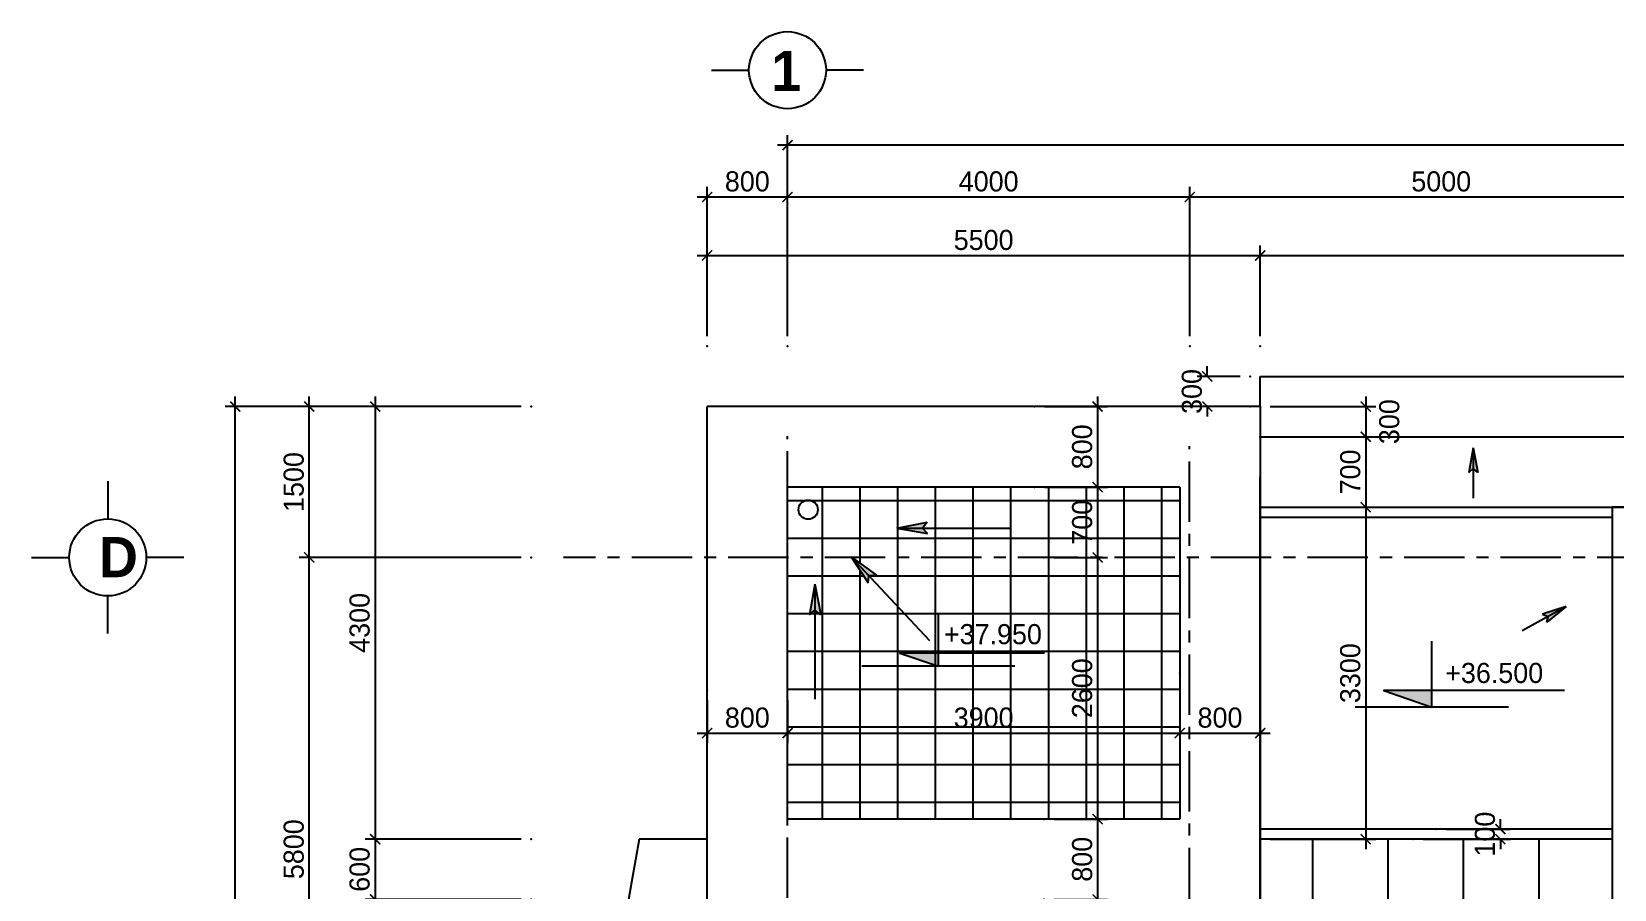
# Model space of a CAD drawing. Header units: inches. Extents: x -844707 to -690155, y -211546 to -175871.
# Drawn here: x -727186 to -711449, y -184900 to -176374 of the extents above; entities that cross this region are included whole.
import ezdxf

# ---------------------------------------------------------------- set-up
doc = ezdxf.new("R2010")
doc.units = ezdxf.units.IN
doc.header["$LTSCALE"] = 48
doc.header["$MEASUREMENT"] = 0
doc.linetypes.add('CENTER', pattern=[2, 1.25, -0.25, 0.25, -0.25])
doc.layers.add('DWGSHARE.com-DefPoints-DWGSHARE.com', color=7, linetype='Continuous', plot=False)
for name, color, linetype in [('DWGSHARE.com-DIM-DWGSHARE.com', 251, 'Continuous'), ('DWGSHARE.com-HATCH-DWGSHARE.com', 8, 'Continuous'), ('DWGSHARE.com-KICHTHUOC-DWGSHARE.com', 9, 'Continuous'), ('DWGSHARE.com-LAYER1-DWGSHARE.com', 150, 'Continuous'), ('DWGSHARE.com-NET-DWGSHARE.com', 245, 'Continuous'), ('DWGSHARE.com-text-DWGSHARE.com', 3, 'Continuous'), ('DWGSHARE.com-truc-DWGSHARE.com', 250, 'CENTER'), ('DWGSHARE.com-TUONG-DWGSHARE.com', 7, 'Continuous')]:
    doc.layers.add(name, color=color, linetype=linetype)
doc.styles.add('AVO-B', font='')
doc.styles.get("Standard").update_dxf_attribs({"font": ''})
doc.styles.add('VNI-AVO', font='')
doc.styles.get('AVO-B').set_extended_font_data('VNI-Avo', bold=True)
doc.styles.get('Standard').set_extended_font_data('VNI-Avo')
doc.styles.get('VNI-AVO').set_extended_font_data('VNI-Avo')
doc.dimstyles.new('tl1-100', dxfattribs={"dimtxt": 200, "dimasz": 100, "dimexe": 100, "dimexo": 100, "dimgap": 50, "dimtad": 1, "dimdec": 0, "dimzin": 0, "dimdsep": 46, "dimtxsty": 'VNI-AVO', "dimblk": 'ARCHTICK', "dimcen": 1, "dimdle": 100, "dimclrd": 256, "dimclre": 256, "dimclrt": 2, "dimadec": 0, "dimazin": 0, "dimtfac": 1, "dimtdec": 0, "dimtix": 1, "dimtofl": 0, "dimtmove": 2, "dimatfit": 3, "dimldrblk": 'ARCHTICK', "dimfxl": 1, "dimtolj": 2, "dimtzin": 0, "dimarcsym": 0})

# ---------------------------------------------------------------- blocks, each defined once
blk = doc.blocks.new('_ArchTick')
at = {"color": 0, "linetype": 'ByBlock', "const_width": 0.15}
blk.add_lwpolyline([(-0.5, -0.5), (0.5, 0.5)], dxfattribs=at)
blk = doc.blocks.new('*D435')
at = {"layer": 'DWGSHARE.com-DefPoints-DWGSHARE.com', "color": 0, "transparency": 16777216}
for p in [(-725161, -180101), (-722220, -180101), (-722220, -201401)]:
    blk.add_point(p, dxfattribs=at)
at = {"layer": 'DWGSHARE.com-DIM-DWGSHARE.com', "lineweight": -2, "transparency": 16777216}
for p, q in [((-725161, -201501), (-725161, -180001)), ((-722320, -180101), (-725261, -180101)), ((-722320, -201401), (-725261, -201401))]:
    blk.add_line(p, q, dxfattribs=at)
at = {"layer": 'DWGSHARE.com-DIM-DWGSHARE.com', "lineweight": -2, "transparency": 16777216, "xscale": 100, "yscale": 100, "zscale": 100}
for p, rotation in [((-725161, -180101), 90), ((-725161, -201401), 270)]:
    blk.add_blockref('_ArchTick', p, dxfattribs=dict(at, rotation=rotation))
at = {"layer": 'DWGSHARE.com-DIM-DWGSHARE.com', "color": 2, "transparency": 16777216, "insert": (-725314, -190751), "char_height": 200, "attachment_point": 5, "rotation": 90, "style": 'VNI-AVO'}
blk.add_mtext('\\A2;21300', dxfattribs=at)
blk = doc.blocks.new('*D446')
at = {"layer": 'DWGSHARE.com-DefPoints-DWGSHARE.com', "color": 0, "transparency": 16777216}
for p in [(-719670, -177502), (-719670, -179500), (-697670, -179500)]:
    blk.add_point(p, dxfattribs=at)
at = {"layer": 'DWGSHARE.com-DIM-DWGSHARE.com', "lineweight": -2, "transparency": 16777216}
for p, q in [((-697570, -177502), (-719770, -177502)), ((-719670, -179400), (-719670, -177402)), ((-697670, -179400), (-697670, -177402))]:
    blk.add_line(p, q, dxfattribs=at)
at = {"layer": 'DWGSHARE.com-DIM-DWGSHARE.com', "lineweight": -2, "transparency": 16777216, "xscale": 100, "yscale": 100, "zscale": 100, "rotation": 180}
blk.add_blockref('_ArchTick', (-719670, -177502), dxfattribs=at)
at = {"layer": 'DWGSHARE.com-DIM-DWGSHARE.com', "lineweight": -2, "transparency": 16777216, "xscale": 100, "yscale": 100, "zscale": 100}
blk.add_blockref('_ArchTick', (-697670, -177502), dxfattribs=at)
at = {"layer": 'DWGSHARE.com-DIM-DWGSHARE.com', "color": 2, "transparency": 16777216, "insert": (-708370, -177284), "char_height": 200, "attachment_point": 5, "style": 'VNI-AVO'}
blk.add_mtext('\\A2;22000', dxfattribs=at)
blk = doc.blocks.new('*D447')
at = {"layer": 'DWGSHARE.com-DefPoints-DWGSHARE.com', "color": 0, "transparency": 16777216}
for p in [(-715670, -178018), (-715670, -179500), (-710670, -179500)]:
    blk.add_point(p, dxfattribs=at)
at = {"layer": 'DWGSHARE.com-DIM-DWGSHARE.com', "lineweight": -2, "transparency": 16777216}
for p, q in [((-715670, -179400), (-715670, -177918)), ((-710670, -179400), (-710670, -177918)), ((-710570, -178018), (-715770, -178018))]:
    blk.add_line(p, q, dxfattribs=at)
at = {"layer": 'DWGSHARE.com-DIM-DWGSHARE.com', "lineweight": -2, "transparency": 16777216, "xscale": 100, "yscale": 100, "zscale": 100, "rotation": 180}
blk.add_blockref('_ArchTick', (-715670, -178018), dxfattribs=at)
at = {"layer": 'DWGSHARE.com-DIM-DWGSHARE.com', "lineweight": -2, "transparency": 16777216, "xscale": 100, "yscale": 100, "zscale": 100}
blk.add_blockref('_ArchTick', (-710670, -178018), dxfattribs=at)
at = {"layer": 'DWGSHARE.com-DIM-DWGSHARE.com', "color": 2, "transparency": 16777216, "insert": (-713170, -177864), "char_height": 200, "attachment_point": 5, "style": 'VNI-AVO'}
blk.add_mtext('\\A2;5000', dxfattribs=at)
blk = doc.blocks.new('*D450')
at = {"layer": 'DWGSHARE.com-DefPoints-DWGSHARE.com', "color": 0, "transparency": 16777216}
for p in [(-724426, -181601), (-722220, -181601), (-722220, -187401)]:
    blk.add_point(p, dxfattribs=at)
at = {"layer": 'DWGSHARE.com-DIM-DWGSHARE.com', "lineweight": -2, "transparency": 16777216}
for p, q in [((-722320, -181601), (-724526, -181601)), ((-724426, -187501), (-724426, -181501)), ((-722320, -187401), (-724526, -187401))]:
    blk.add_line(p, q, dxfattribs=at)
at = {"layer": 'DWGSHARE.com-DIM-DWGSHARE.com', "lineweight": -2, "transparency": 16777216, "xscale": 100, "yscale": 100, "zscale": 100}
for p, rotation in [((-724426, -181601), 90), ((-724426, -187401), 270)]:
    blk.add_blockref('_ArchTick', p, dxfattribs=dict(at, rotation=rotation))
at = {"layer": 'DWGSHARE.com-DIM-DWGSHARE.com', "color": 2, "transparency": 16777216, "insert": (-724579, -184501), "char_height": 200, "attachment_point": 5, "rotation": 90, "style": 'VNI-AVO'}
blk.add_mtext('\\A2;5800', dxfattribs=at)
blk = doc.blocks.new('*D451')
at = {"layer": 'DWGSHARE.com-DefPoints-DWGSHARE.com', "color": 0, "transparency": 16777216}
for p in [(-724426, -180101), (-722220, -180101), (-722220, -181601)]:
    blk.add_point(p, dxfattribs=at)
at = {"layer": 'DWGSHARE.com-DIM-DWGSHARE.com', "lineweight": -2, "transparency": 16777216}
for p, q in [((-724426, -181701), (-724426, -180001)), ((-722320, -180101), (-724526, -180101)), ((-722320, -181601), (-724526, -181601))]:
    blk.add_line(p, q, dxfattribs=at)
at = {"layer": 'DWGSHARE.com-DIM-DWGSHARE.com', "lineweight": -2, "transparency": 16777216, "xscale": 100, "yscale": 100, "zscale": 100}
for p, rotation in [((-724426, -180101), 90), ((-724426, -181601), 270)]:
    blk.add_blockref('_ArchTick', p, dxfattribs=dict(at, rotation=rotation))
at = {"layer": 'DWGSHARE.com-DIM-DWGSHARE.com', "color": 2, "transparency": 16777216, "insert": (-724579, -180851), "char_height": 200, "attachment_point": 5, "rotation": 90, "style": 'VNI-AVO'}
blk.add_mtext('\\A2;1500', dxfattribs=at)
blk = doc.blocks.new('*D452')
at = {"layer": 'DWGSHARE.com-DefPoints-DWGSHARE.com', "color": 0, "transparency": 16777216}
for p in [(-719670, -178018), (-719670, -179500), (-715670, -179500)]:
    blk.add_point(p, dxfattribs=at)
at = {"layer": 'DWGSHARE.com-DIM-DWGSHARE.com', "lineweight": -2, "transparency": 16777216}
for p, q in [((-719670, -179400), (-719670, -177918)), ((-715670, -179400), (-715670, -177918)), ((-715570, -178018), (-719770, -178018))]:
    blk.add_line(p, q, dxfattribs=at)
at = {"layer": 'DWGSHARE.com-DIM-DWGSHARE.com', "lineweight": -2, "transparency": 16777216, "xscale": 100, "yscale": 100, "zscale": 100, "rotation": 180}
blk.add_blockref('_ArchTick', (-719670, -178018), dxfattribs=at)
at = {"layer": 'DWGSHARE.com-DIM-DWGSHARE.com', "lineweight": -2, "transparency": 16777216, "xscale": 100, "yscale": 100, "zscale": 100}
blk.add_blockref('_ArchTick', (-715670, -178018), dxfattribs=at)
at = {"layer": 'DWGSHARE.com-DIM-DWGSHARE.com', "color": 2, "transparency": 16777216, "insert": (-717670, -177864), "char_height": 200, "attachment_point": 5, "style": 'VNI-AVO'}
blk.add_mtext('\\A2;4000', dxfattribs=at)
blk = doc.blocks.new('Muiten')
at = {"layer": 'DWGSHARE.com-KICHTHUOC-DWGSHARE.com'}
blk.add_hatch(color=2, dxfattribs=at).paths.add_polyline_path([(-257, 0), (-305, -54), (0, 0), (-304, 59)])
at = {"layer": 'DWGSHARE.com-KICHTHUOC-DWGSHARE.com', "linetype": 'Continuous'}
blk.add_line((0, 0), (-1140, 0), dxfattribs=at)
at = {"layer": 'DWGSHARE.com-KICHTHUOC-DWGSHARE.com', "color": 2}
for p, q in [((0, 0), (-305, -54)), ((-304, 59), (-257, 0)), ((0, 0), (-304, 59)), ((0, 0), (-257, 0)), ((-305, -54), (-257, 0))]:
    blk.add_line(p, q, dxfattribs=at)
blk = doc.blocks.new('*D463')
at = {"layer": 'DWGSHARE.com-DefPoints-DWGSHARE.com', "color": 0, "transparency": 16777216}
for p in [(-714970, -180101), (-714970, -180401), (-713921, -180401)]:
    blk.add_point(p, dxfattribs=at)
at = {"layer": 'DWGSHARE.com-DIM-DWGSHARE.com', "lineweight": -2, "transparency": 16777216}
for p, q in [((-713921, -180001), (-713921, -180501)), ((-714870, -180101), (-713821, -180101)), ((-714870, -180401), (-713821, -180401))]:
    blk.add_line(p, q, dxfattribs=at)
at = {"layer": 'DWGSHARE.com-DIM-DWGSHARE.com', "lineweight": -2, "transparency": 16777216, "xscale": 100, "yscale": 100, "zscale": 100}
for p, rotation in [((-713921, -180101), 90), ((-713921, -180401), 270)]:
    blk.add_blockref('_ArchTick', p, dxfattribs=dict(at, rotation=rotation))
at = {"layer": 'DWGSHARE.com-DIM-DWGSHARE.com', "color": 2, "transparency": 16777216, "insert": (-713686, -180251), "char_height": 200, "attachment_point": 5, "rotation": 90, "style": 'VNI-AVO'}
blk.add_mtext('\\A2;300', dxfattribs=at)
blk = doc.blocks.new('*D464')
at = {"layer": 'DWGSHARE.com-DefPoints-DWGSHARE.com', "color": 0, "transparency": 16777216}
for p in [(-714970, -180401), (-714970, -181101), (-713921, -181101)]:
    blk.add_point(p, dxfattribs=at)
at = {"layer": 'DWGSHARE.com-DIM-DWGSHARE.com', "lineweight": -2, "transparency": 16777216}
for p, q in [((-713921, -180301), (-713921, -181201)), ((-714870, -180401), (-713821, -180401)), ((-714870, -181101), (-713821, -181101))]:
    blk.add_line(p, q, dxfattribs=at)
at = {"layer": 'DWGSHARE.com-DIM-DWGSHARE.com', "lineweight": -2, "transparency": 16777216, "xscale": 100, "yscale": 100, "zscale": 100}
for p, rotation in [((-713921, -180401), 90), ((-713921, -181101), 270)]:
    blk.add_blockref('_ArchTick', p, dxfattribs=dict(at, rotation=rotation))
at = {"layer": 'DWGSHARE.com-DIM-DWGSHARE.com', "color": 2, "transparency": 16777216, "insert": (-714074, -180751), "char_height": 200, "attachment_point": 5, "rotation": 90, "style": 'VNI-AVO'}
blk.add_mtext('\\A2;700', dxfattribs=at)
blk = doc.blocks.new('*D465')
at = {"layer": 'DWGSHARE.com-DefPoints-DWGSHARE.com', "color": 0, "transparency": 16777216}
for p in [(-714970, -181101), (-714970, -184401), (-713921, -184401)]:
    blk.add_point(p, dxfattribs=at)
at = {"layer": 'DWGSHARE.com-DIM-DWGSHARE.com', "lineweight": -2, "transparency": 16777216}
for p, q in [((-714870, -181101), (-713821, -181101)), ((-713921, -181001), (-713921, -184501)), ((-714870, -184401), (-713821, -184401))]:
    blk.add_line(p, q, dxfattribs=at)
at = {"layer": 'DWGSHARE.com-DIM-DWGSHARE.com', "lineweight": -2, "transparency": 16777216, "xscale": 100, "yscale": 100, "zscale": 100}
for p, rotation in [((-713921, -181101), 90), ((-713921, -184401), 270)]:
    blk.add_blockref('_ArchTick', p, dxfattribs=dict(at, rotation=rotation))
at = {"layer": 'DWGSHARE.com-DIM-DWGSHARE.com', "color": 2, "transparency": 16777216, "insert": (-714074, -182751), "char_height": 200, "attachment_point": 5, "rotation": 90, "style": 'VNI-AVO'}
blk.add_mtext('\\A2;3300', dxfattribs=at)
blk = doc.blocks.new('*D466')
at = {"layer": 'DWGSHARE.com-DefPoints-DWGSHARE.com', "color": 0, "transparency": 16777216}
for p in [(-720470, -182919), (-719670, -182919), (-719670, -183347)]:
    blk.add_point(p, dxfattribs=at)
at = {"layer": 'DWGSHARE.com-DIM-DWGSHARE.com', "lineweight": -2, "transparency": 16777216}
for p, q in [((-720470, -183019), (-720470, -183447)), ((-719670, -183019), (-719670, -183447)), ((-720570, -183347), (-719570, -183347))]:
    blk.add_line(p, q, dxfattribs=at)
at = {"layer": 'DWGSHARE.com-DIM-DWGSHARE.com', "lineweight": -2, "transparency": 16777216, "xscale": 100, "yscale": 100, "zscale": 100, "rotation": 180}
blk.add_blockref('_ArchTick', (-720470, -183347), dxfattribs=at)
at = {"layer": 'DWGSHARE.com-DIM-DWGSHARE.com', "lineweight": -2, "transparency": 16777216, "xscale": 100, "yscale": 100, "zscale": 100}
blk.add_blockref('_ArchTick', (-719670, -183347), dxfattribs=at)
at = {"layer": 'DWGSHARE.com-DIM-DWGSHARE.com', "color": 2, "transparency": 16777216, "insert": (-720070, -183194), "char_height": 200, "attachment_point": 5, "style": 'VNI-AVO'}
blk.add_mtext('\\A2;800', dxfattribs=at)
blk = doc.blocks.new('*D467')
at = {"layer": 'DWGSHARE.com-DefPoints-DWGSHARE.com', "color": 0, "transparency": 16777216}
for p in [(-715770, -182752), (-719670, -182919), (-715770, -183347)]:
    blk.add_point(p, dxfattribs=at)
at = {"layer": 'DWGSHARE.com-DIM-DWGSHARE.com', "lineweight": -2, "transparency": 16777216}
for p, q in [((-715770, -182852), (-715770, -183447)), ((-719670, -183019), (-719670, -183447)), ((-719770, -183347), (-715670, -183347))]:
    blk.add_line(p, q, dxfattribs=at)
at = {"layer": 'DWGSHARE.com-DIM-DWGSHARE.com', "lineweight": -2, "transparency": 16777216, "xscale": 100, "yscale": 100, "zscale": 100, "rotation": 180}
blk.add_blockref('_ArchTick', (-719670, -183347), dxfattribs=at)
at = {"layer": 'DWGSHARE.com-DIM-DWGSHARE.com', "lineweight": -2, "transparency": 16777216, "xscale": 100, "yscale": 100, "zscale": 100}
blk.add_blockref('_ArchTick', (-715770, -183347), dxfattribs=at)
at = {"layer": 'DWGSHARE.com-DIM-DWGSHARE.com', "color": 2, "transparency": 16777216, "insert": (-717720, -183194), "char_height": 200, "attachment_point": 5, "style": 'VNI-AVO'}
blk.add_mtext('\\A2;3900', dxfattribs=at)
blk = doc.blocks.new('*D468')
at = {"layer": 'DWGSHARE.com-DefPoints-DWGSHARE.com', "color": 0, "transparency": 16777216}
for p in [(-715770, -182752), (-714970, -182752), (-714970, -183347)]:
    blk.add_point(p, dxfattribs=at)
at = {"layer": 'DWGSHARE.com-DIM-DWGSHARE.com', "lineweight": -2, "transparency": 16777216}
for p, q in [((-715770, -182852), (-715770, -183447)), ((-714970, -182852), (-714970, -183447)), ((-715870, -183347), (-714870, -183347))]:
    blk.add_line(p, q, dxfattribs=at)
at = {"layer": 'DWGSHARE.com-DIM-DWGSHARE.com', "lineweight": -2, "transparency": 16777216, "xscale": 100, "yscale": 100, "zscale": 100, "rotation": 180}
blk.add_blockref('_ArchTick', (-715770, -183347), dxfattribs=at)
at = {"layer": 'DWGSHARE.com-DIM-DWGSHARE.com', "lineweight": -2, "transparency": 16777216, "xscale": 100, "yscale": 100, "zscale": 100}
blk.add_blockref('_ArchTick', (-714970, -183347), dxfattribs=at)
at = {"layer": 'DWGSHARE.com-DIM-DWGSHARE.com', "color": 2, "transparency": 16777216, "insert": (-715370, -183194), "char_height": 200, "attachment_point": 5, "style": 'VNI-AVO'}
blk.add_mtext('\\A2;800', dxfattribs=at)
blk = doc.blocks.new('*D469')
at = {"layer": 'DWGSHARE.com-DefPoints-DWGSHARE.com', "color": 0, "transparency": 16777216}
for p in [(-717214, -180101), (-717214, -180901), (-716587, -180901)]:
    blk.add_point(p, dxfattribs=at)
at = {"layer": 'DWGSHARE.com-DIM-DWGSHARE.com', "lineweight": -2, "transparency": 16777216}
for p, q in [((-716587, -180001), (-716587, -181001)), ((-717114, -180101), (-716487, -180101)), ((-717114, -180901), (-716487, -180901))]:
    blk.add_line(p, q, dxfattribs=at)
at = {"layer": 'DWGSHARE.com-DIM-DWGSHARE.com', "lineweight": -2, "transparency": 16777216, "xscale": 100, "yscale": 100, "zscale": 100}
for p, rotation in [((-716587, -180101), 90), ((-716587, -180901), 270)]:
    blk.add_blockref('_ArchTick', p, dxfattribs=dict(at, rotation=rotation))
at = {"layer": 'DWGSHARE.com-DIM-DWGSHARE.com', "color": 2, "transparency": 16777216, "insert": (-716740, -180501), "char_height": 200, "attachment_point": 5, "rotation": 90, "style": 'VNI-AVO'}
blk.add_mtext('\\A2;800', dxfattribs=at)
blk = doc.blocks.new('*D470')
at = {"layer": 'DWGSHARE.com-DefPoints-DWGSHARE.com', "color": 0, "transparency": 16777216}
for p in [(-717214, -180901), (-717120, -181601), (-716587, -181601)]:
    blk.add_point(p, dxfattribs=at)
at = {"layer": 'DWGSHARE.com-DIM-DWGSHARE.com', "lineweight": -2, "transparency": 16777216}
for p, q in [((-716587, -180801), (-716587, -181701)), ((-717114, -180901), (-716487, -180901)), ((-717020, -181601), (-716487, -181601))]:
    blk.add_line(p, q, dxfattribs=at)
at = {"layer": 'DWGSHARE.com-DIM-DWGSHARE.com', "lineweight": -2, "transparency": 16777216, "xscale": 100, "yscale": 100, "zscale": 100}
for p, rotation in [((-716587, -180901), 90), ((-716587, -181601), 270)]:
    blk.add_blockref('_ArchTick', p, dxfattribs=dict(at, rotation=rotation))
at = {"layer": 'DWGSHARE.com-DIM-DWGSHARE.com', "color": 2, "transparency": 16777216, "insert": (-716740, -181251), "char_height": 200, "attachment_point": 5, "rotation": 90, "style": 'VNI-AVO'}
blk.add_mtext('\\A2;700', dxfattribs=at)
blk = doc.blocks.new('*D471')
at = {"layer": 'DWGSHARE.com-DefPoints-DWGSHARE.com', "color": 0, "transparency": 16777216}
for p in [(-717120, -181601), (-717120, -184201), (-716587, -184201)]:
    blk.add_point(p, dxfattribs=at)
at = {"layer": 'DWGSHARE.com-DIM-DWGSHARE.com', "lineweight": -2, "transparency": 16777216}
for p, q in [((-717020, -181601), (-716487, -181601)), ((-716587, -181501), (-716587, -184301)), ((-717020, -184201), (-716487, -184201))]:
    blk.add_line(p, q, dxfattribs=at)
at = {"layer": 'DWGSHARE.com-DIM-DWGSHARE.com', "lineweight": -2, "transparency": 16777216, "xscale": 100, "yscale": 100, "zscale": 100}
for p, rotation in [((-716587, -181601), 90), ((-716587, -184201), 270)]:
    blk.add_blockref('_ArchTick', p, dxfattribs=dict(at, rotation=rotation))
at = {"layer": 'DWGSHARE.com-DIM-DWGSHARE.com', "color": 2, "transparency": 16777216, "insert": (-716740, -182901), "char_height": 200, "attachment_point": 5, "rotation": 90, "style": 'VNI-AVO'}
blk.add_mtext('\\A2;2600', dxfattribs=at)
blk = doc.blocks.new('*D472')
at = {"layer": 'DWGSHARE.com-DefPoints-DWGSHARE.com', "color": 0, "transparency": 16777216}
for p in [(-717120, -184201), (-717120, -185001), (-716587, -185001)]:
    blk.add_point(p, dxfattribs=at)
at = {"layer": 'DWGSHARE.com-DIM-DWGSHARE.com', "lineweight": -2, "transparency": 16777216}
for p, q in [((-716587, -184101), (-716587, -185101)), ((-717020, -184201), (-716487, -184201)), ((-717020, -185001), (-716487, -185001))]:
    blk.add_line(p, q, dxfattribs=at)
at = {"layer": 'DWGSHARE.com-DIM-DWGSHARE.com', "lineweight": -2, "transparency": 16777216, "xscale": 100, "yscale": 100, "zscale": 100}
for p, rotation in [((-716587, -184201), 90), ((-716587, -185001), 270)]:
    blk.add_blockref('_ArchTick', p, dxfattribs=dict(at, rotation=rotation))
at = {"layer": 'DWGSHARE.com-DIM-DWGSHARE.com', "color": 2, "transparency": 16777216, "insert": (-716740, -184601), "char_height": 200, "attachment_point": 5, "rotation": 90, "style": 'VNI-AVO'}
blk.add_mtext('\\A2;800', dxfattribs=at)
blk = doc.blocks.new('*D526')
at = {"layer": 'DWGSHARE.com-DefPoints-DWGSHARE.com', "color": 0, "transparency": 16777216}
for p in [(-720470, -178018), (-720470, -179500), (-719670, -179500)]:
    blk.add_point(p, dxfattribs=at)
at = {"layer": 'DWGSHARE.com-DIM-DWGSHARE.com', "lineweight": -2, "transparency": 16777216}
for p, q in [((-720470, -179400), (-720470, -177918)), ((-719670, -179400), (-719670, -177918)), ((-719570, -178018), (-720570, -178018))]:
    blk.add_line(p, q, dxfattribs=at)
at = {"layer": 'DWGSHARE.com-DIM-DWGSHARE.com', "lineweight": -2, "transparency": 16777216, "xscale": 100, "yscale": 100, "zscale": 100, "rotation": 180}
blk.add_blockref('_ArchTick', (-720470, -178018), dxfattribs=at)
at = {"layer": 'DWGSHARE.com-DIM-DWGSHARE.com', "lineweight": -2, "transparency": 16777216, "xscale": 100, "yscale": 100, "zscale": 100}
blk.add_blockref('_ArchTick', (-719670, -178018), dxfattribs=at)
at = {"layer": 'DWGSHARE.com-DIM-DWGSHARE.com', "color": 2, "transparency": 16777216, "insert": (-720070, -177864), "char_height": 200, "attachment_point": 5, "style": 'VNI-AVO'}
blk.add_mtext('\\A2;800', dxfattribs=at)
blk = doc.blocks.new('*D528')
at = {"layer": 'DWGSHARE.com-DefPoints-DWGSHARE.com', "color": 0, "transparency": 16777216}
for p in [(-714970, -178599), (-720470, -179500), (-714970, -179500)]:
    blk.add_point(p, dxfattribs=at)
at = {"layer": 'DWGSHARE.com-DIM-DWGSHARE.com', "lineweight": -2, "transparency": 16777216}
for p, q in [((-720570, -178599), (-714870, -178599)), ((-720470, -179400), (-720470, -178499)), ((-714970, -179400), (-714970, -178499))]:
    blk.add_line(p, q, dxfattribs=at)
at = {"layer": 'DWGSHARE.com-DIM-DWGSHARE.com', "lineweight": -2, "transparency": 16777216, "xscale": 100, "yscale": 100, "zscale": 100, "rotation": 180}
blk.add_blockref('_ArchTick', (-720470, -178599), dxfattribs=at)
at = {"layer": 'DWGSHARE.com-DIM-DWGSHARE.com', "lineweight": -2, "transparency": 16777216, "xscale": 100, "yscale": 100, "zscale": 100}
blk.add_blockref('_ArchTick', (-714970, -178599), dxfattribs=at)
at = {"layer": 'DWGSHARE.com-DIM-DWGSHARE.com', "color": 2, "transparency": 16777216, "insert": (-717720, -178446), "char_height": 200, "attachment_point": 5, "style": 'VNI-AVO'}
blk.add_mtext('\\A2;5500', dxfattribs=at)
blk = doc.blocks.new('*D529')
at = {"layer": 'DWGSHARE.com-DefPoints-DWGSHARE.com', "color": 0, "transparency": 16777216}
for p in [(-702371, -178599), (-714971, -179500), (-702371, -179500)]:
    blk.add_point(p, dxfattribs=at)
at = {"layer": 'DWGSHARE.com-DIM-DWGSHARE.com', "lineweight": -2, "transparency": 16777216}
for p, q in [((-715071, -178599), (-702271, -178599)), ((-714971, -179400), (-714971, -178499)), ((-702371, -179400), (-702371, -178499))]:
    blk.add_line(p, q, dxfattribs=at)
at = {"layer": 'DWGSHARE.com-DIM-DWGSHARE.com', "lineweight": -2, "transparency": 16777216, "xscale": 100, "yscale": 100, "zscale": 100, "rotation": 180}
blk.add_blockref('_ArchTick', (-714971, -178599), dxfattribs=at)
at = {"layer": 'DWGSHARE.com-DIM-DWGSHARE.com', "lineweight": -2, "transparency": 16777216, "xscale": 100, "yscale": 100, "zscale": 100}
blk.add_blockref('_ArchTick', (-702371, -178599), dxfattribs=at)
at = {"layer": 'DWGSHARE.com-DIM-DWGSHARE.com', "color": 2, "transparency": 16777216, "insert": (-708671, -178446), "char_height": 200, "attachment_point": 5, "style": 'VNI-AVO'}
blk.add_mtext('\\A2;12600', dxfattribs=at)
blk = doc.blocks.new('*D531')
at = {"layer": 'DWGSHARE.com-DefPoints-DWGSHARE.com', "color": 0, "transparency": 16777216}
for p in [(-722220, -180101), (-723770, -184401), (-722220, -184401)]:
    blk.add_point(p, dxfattribs=at)
at = {"layer": 'DWGSHARE.com-DIM-DWGSHARE.com', "lineweight": -2, "transparency": 16777216}
for p, q in [((-723770, -180001), (-723770, -184501)), ((-722320, -180101), (-723870, -180101)), ((-722320, -184401), (-723870, -184401))]:
    blk.add_line(p, q, dxfattribs=at)
at = {"layer": 'DWGSHARE.com-DIM-DWGSHARE.com', "lineweight": -2, "transparency": 16777216, "xscale": 100, "yscale": 100, "zscale": 100}
for p, rotation in [((-723770, -180101), 90), ((-723770, -184401), 270)]:
    blk.add_blockref('_ArchTick', p, dxfattribs=dict(at, rotation=rotation))
at = {"layer": 'DWGSHARE.com-DIM-DWGSHARE.com', "color": 2, "transparency": 16777216, "insert": (-723924, -182251), "char_height": 200, "attachment_point": 5, "rotation": 90, "style": 'VNI-AVO'}
blk.add_mtext('\\A2;4300', dxfattribs=at)
blk = doc.blocks.new('*D532')
at = {"layer": 'DWGSHARE.com-DefPoints-DWGSHARE.com', "color": 0, "transparency": 16777216}
for p in [(-722220, -184401), (-723770, -185001), (-722220, -185001)]:
    blk.add_point(p, dxfattribs=at)
at = {"layer": 'DWGSHARE.com-DIM-DWGSHARE.com', "lineweight": -2, "transparency": 16777216}
for p, q in [((-722320, -184401), (-723870, -184401)), ((-723770, -184301), (-723770, -185101)), ((-722320, -185001), (-723870, -185001))]:
    blk.add_line(p, q, dxfattribs=at)
at = {"layer": 'DWGSHARE.com-DIM-DWGSHARE.com', "lineweight": -2, "transparency": 16777216, "xscale": 100, "yscale": 100, "zscale": 100}
for p, rotation in [((-723770, -184401), 90), ((-723770, -185001), 270)]:
    blk.add_blockref('_ArchTick', p, dxfattribs=dict(at, rotation=rotation))
at = {"layer": 'DWGSHARE.com-DIM-DWGSHARE.com', "color": 2, "transparency": 16777216, "insert": (-723924, -184701), "char_height": 200, "attachment_point": 5, "rotation": 90, "style": 'VNI-AVO'}
blk.add_mtext('\\A2;600', dxfattribs=at)
blk = doc.blocks.new('*D642')
at = {"layer": 'DWGSHARE.com-DefPoints-DWGSHARE.com', "color": 0, "transparency": 16777216}
for p in [(-715071, -179801), (-715496, -180101), (-715071, -180101)]:
    blk.add_point(p, dxfattribs=at)
at = {"layer": 'DWGSHARE.com-DIM-DWGSHARE.com', "lineweight": -2, "transparency": 16777216}
for p, q in [((-715496, -179801), (-715496, -179701)), ((-715171, -179801), (-715596, -179801)), ((-715171, -180101), (-715596, -180101)), ((-715496, -180101), (-715496, -180201))]:
    blk.add_line(p, q, dxfattribs=at)
at = {"layer": 'DWGSHARE.com-DIM-DWGSHARE.com', "lineweight": -2, "transparency": 16777216, "xscale": 100, "yscale": 100, "zscale": 100}
for p, rotation in [((-715496, -179801), 270), ((-715496, -180101), 90)]:
    blk.add_blockref('_ArchTick', p, dxfattribs=dict(at, rotation=rotation))
at = {"layer": 'DWGSHARE.com-DIM-DWGSHARE.com', "color": 2, "transparency": 16777216, "insert": (-715649, -179951), "char_height": 200, "attachment_point": 5, "rotation": 90, "style": 'VNI-AVO'}
blk.add_mtext('\\A2;300', dxfattribs=at)
blk = doc.blocks.new('*D644')
at = {"layer": 'DWGSHARE.com-DefPoints-DWGSHARE.com', "color": 0, "transparency": 16777216}
for p in [(-713449, -184401), (-713220, -184301), (-712582, -184301)]:
    blk.add_point(p, dxfattribs=at)
at = {"layer": 'DWGSHARE.com-DIM-DWGSHARE.com', "lineweight": -2, "transparency": 16777216}
for p, q in [((-712582, -184301), (-712582, -184201)), ((-713349, -184401), (-712482, -184401)), ((-713120, -184301), (-712482, -184301)), ((-712582, -184401), (-712582, -184501))]:
    blk.add_line(p, q, dxfattribs=at)
at = {"layer": 'DWGSHARE.com-DIM-DWGSHARE.com', "lineweight": -2, "transparency": 16777216, "xscale": 100, "yscale": 100, "zscale": 100}
for p, rotation in [((-712582, -184301), 270), ((-712582, -184401), 90)]:
    blk.add_blockref('_ArchTick', p, dxfattribs=dict(at, rotation=rotation))
at = {"layer": 'DWGSHARE.com-DIM-DWGSHARE.com', "color": 2, "transparency": 16777216, "insert": (-712735, -184351), "char_height": 200, "attachment_point": 5, "rotation": 90, "style": 'VNI-AVO'}
blk.add_mtext('\\A2;100', dxfattribs=at)

msp = doc.modelspace()

# ---------------------------------------------------------------- hatches: boundary and pattern name
at = {"layer": 'DWGSHARE.com-HATCH-DWGSHARE.com'}
h = msp.add_hatch(dxfattribs=at)
h.set_pattern_fill('ANSI37,_I', color=256, scale=3000, angle=45, style=2)
h.set_pattern_definition([(90, (-754198.3, -184409.2), (-375, 6e-14), []), (180, (-754198.3, -184409.2), (-6e-14, -375), [])])
h.paths.add_polyline_path([(-715770.1, -181600.6), (-719027.6, -181600.6), (-718785.7, -181776.5), (-718861.1, -181782.6), (-718868, -181854.6), (-719032.4, -181600.6), (-719669.6, -181600.6), (-719669.6, -184200.8), (-715770.1, -184200.8)])
h.paths.add_polyline_path([(-718170.5, -182552.2), (-718170.5, -182682.9), (-718553, -182552.2)], flags=16)
h.paths.add_polyline_path([(-719339.9, -182172.2), (-719399.2, -182125.3), (-719453.4, -182173.3), (-719399, -181867.8)], flags=16)
h.paths.add_polyline_path([(-715770.1, -180900.8), (-719669.6, -180900.8), (-719669.6, -181600.6), (-719032.4, -181600.6), (-719036.5, -181594.1), (-719027.6, -181600.6), (-715770.1, -181600.6)])
h.paths.add_polyline_path([(-718327.1, -181308.4), (-718279.1, -181362.5), (-718584.6, -181308.1), (-718280.2, -181249)], flags=16)
h.paths.add_polyline_path([(-719560.3, -181125.8, -1), (-719368.6, -181125.8, -1)], flags=16)
h.paths.add_polyline_path([(-718062, -183040.2), (-717377.6, -183040.2), (-717377.6, -183347.3), (-718062, -183347.3)], flags=24)
h.paths.add_polyline_path([(-716894, -183242.6), (-716894, -182558.8), (-716586.9, -182558.8), (-716586.9, -183242.6)], flags=24)
h.paths.add_polyline_path([(-718166.7, -182518.7), (-717067.5, -182518.7), (-717067.5, -182208.2), (-718166.7, -182208.2)], flags=24)
h.paths.add_polyline_path([(-716894, -181513.4), (-716894, -180988), (-716586.9, -180988), (-716586.9, -181513.4)], flags=24)
h = msp.add_hatch(dxfattribs=at)
h.set_pattern_fill('ANSI37,_I', color=256, scale=6000, angle=45, style=2)
h.set_pattern_definition([(90, (81301.7, 61739.7), (-750, 1e-13), []), (180, (81301.7, 61739.7), (-1e-13, -750), [])])
h.paths.add_polyline_path([(-715672.4, -187400.8), (-715672.7, -185000.8), (-718270.3, -185000.8), (-718270.3, -187400.8)])
h.paths.add_polyline_path([(-711470.5, -187400.8), (-711470.5, -184400.8), (-714970.1, -184400.8), (-714970.1, -185000.8), (-715672.7, -185000.8), (-715672.4, -187400.8)])
h.paths.add_polyline_path([(-715672.4, -187400.8), (-718270.3, -187400.8), (-718270.3, -195000.8), (-715671.4, -195000.8)])
h.paths.add_polyline_path([(-711470.5, -187400.8), (-715672.4, -187400.8), (-715671.4, -195000.8), (-711470.5, -195000.8)])
h.paths.add_polyline_path([(-714370.3, -191721.2), (-714848.5, -191557.8), (-714370.3, -191557.8)], flags=16)
at = {"layer": 'DWGSHARE.com-KICHTHUOC-DWGSHARE.com'}
for points in [[(-712853, -180717.7), (-712896.3, -180756.1), (-712852.8, -180511.7), (-712805.5, -180755.2)], [(-712107.8, -182188.1), (-712120.2, -182244.6), (-711928.1, -182087.4), (-712163.7, -182165)]]:
    msp.add_hatch(color=2, dxfattribs=at).paths.add_polyline_path(points)
at = {"layer": 'DWGSHARE.com-LAYER1-DWGSHARE.com'}
for points in [[(-718170.5, -182552.2), (-718553, -182552.2), (-718170.5, -182682.9)], [(-713264, -182924.2), (-713742.2, -182924.2), (-713264, -183087.6)]]:
    msp.add_hatch(color=1, dxfattribs=at).paths.add_polyline_path(points)

# ---------------------------------------------------------------- linework, layer by layer
at = {"layer": 'DWGSHARE.com-DIM-DWGSHARE.com'}
for p, q in [((-720427.3, -176757.4), (-720053.3, -176757.4)), ((-718913.3, -176757.4), (-719287.3, -176757.4)), ((-719670.3, -177901.2), (-719670.3, -177527.2)), ((-726428.8, -180843.8), (-726428.8, -181217.8)), ((-727185.8, -181600.8), (-726811.8, -181600.8)), ((-725671.8, -181600.8), (-726045.8, -181600.8)), ((-726428.8, -182357.8), (-726428.8, -181983.8))]:
    msp.add_line(p, q, dxfattribs=at)
for centre in [(-719670.3, -176757.4), (-726428.8, -181600.8)]:
    msp.add_circle(centre, 383, dxfattribs=at)
at = {"layer": 'DWGSHARE.com-HATCH-DWGSHARE.com'}
msp.add_circle((-719464.4, -181125.8), 95.8, dxfattribs=at)
at = {"layer": 'DWGSHARE.com-KICHTHUOC-DWGSHARE.com', "color": 2}
for p, q in [((-712852.8, -180511.7), (-712896.3, -180756.1)), ((-712852.8, -180511.7), (-712805.5, -180755.2)), ((-712896.3, -180756.1), (-712853, -180717.7)), ((-712805.5, -180755.2), (-712853, -180717.7)), ((-711928.1, -182087.4), (-712163.7, -182165)), ((-712163.7, -182165), (-712107.8, -182188.1)), ((-711928.1, -182087.4), (-712120.2, -182244.6)), ((-712120.2, -182244.6), (-712107.8, -182188.1)), ((-711928.1, -182087.4), (-712107.8, -182188.1))]:
    msp.add_line(p, q, dxfattribs=at)
at = {"layer": 'DWGSHARE.com-KICHTHUOC-DWGSHARE.com', "linetype": 'Continuous'}
for p, q in [((-712852.8, -180511.7), (-712852.8, -181011.4)), ((-711928.1, -182087.4), (-712364.2, -182331.2))]:
    msp.add_line(p, q, dxfattribs=at)
at = {"layer": 'DWGSHARE.com-LAYER1-DWGSHARE.com', "color": 1}
for p, q in [((-717408.6, -182682.9), (-718932.3, -182682.9)), ((-712502.1, -183087.6), (-714025.8, -183087.6))]:
    msp.add_line(p, q, dxfattribs=at)
for points in [[(-717114.6, -182552.2), (-718553, -182552.2), (-718170.5, -182682.9), (-718170.5, -182160.5)], [(-711944.2, -182924.2), (-713742.2, -182924.2), (-713264, -183087.6), (-713264, -182434.5)]]:
    msp.add_lwpolyline(points, dxfattribs=at)
at = {"layer": 'DWGSHARE.com-NET-DWGSHARE.com'}
for p, q in [((-714970.1, -179800.8), (-702370.6, -179800.8)), ((-714970.1, -180100.8), (-714970.1, -179800.8)), ((-714970.1, -181200.8), (-711470.5, -181200.8)), ((-720469.6, -184400.8), (-721143.8, -184400.8)), ((-711470.5, -184300.7), (-714970.1, -184300.7))]:
    msp.add_line(p, q, dxfattribs=at)
msp.add_arc((-686173.9, -191050.8), 35596.6, 169.233, 190.767, dxfattribs=at)
at = {"layer": 'DWGSHARE.com-truc-DWGSHARE.com', "ltscale": 10}
for p, q in [((-719670.3, -203225.6), (-719670.3, -180394.5)), ((-715670.3, -203325.6), (-715673.3, -180494.5)), ((-695659.7, -181600.6), (-721898.7, -181600.6))]:
    msp.add_line(p, q, dxfattribs=at)
at = {"layer": 'DWGSHARE.com-TUONG-DWGSHARE.com'}
for p, q in [((-720469.6, -185000.8), (-720469.6, -180100.8)), ((-714970.1, -180100.8), (-720469.6, -180100.8)), ((-714970.1, -180100.8), (-714970.1, -185000.8)), ((-714970.1, -180400.8), (-702369.6, -180400.8)), ((-714970.1, -185000.8), (-714970.1, -180800.8)), ((-719669.6, -184200.8), (-719669.6, -180900.8)), ((-715770.1, -180900.8), (-719669.6, -180900.8)), ((-715770.1, -180900.8), (-715770.1, -184200.8)), ((-714970.1, -184898.7), (-714970.1, -180900.8)), ((-714970.1, -181100.8), (-702369.6, -181100.8)), ((-715770.1, -184200.8), (-719669.6, -184200.8)), ((-711470.5, -184400.8), (-714970.1, -184400.8))]:
    msp.add_line(p, q, dxfattribs=at)
msp.add_lwpolyline([(-711470.5, -195800.8), (-705870.2, -195800.8), (-705870.2, -181100.8), (-711470.5, -181100.8)], close=True, dxfattribs=at)

# ---------------------------------------------------------------- block references
at = {"layer": 'DWGSHARE.com-HATCH-DWGSHARE.com', "xscale": -1}
msp.add_blockref('Muiten', (-718584.6, -181308.1), dxfattribs=at)
for p, rotation in [((-719036.5, -181594.1), 312.9993908553391), ((-719399, -181867.8), 270)]:
    msp.add_blockref('Muiten', p, dxfattribs=dict(at, rotation=rotation))

# ---------------------------------------------------------------- texts
at = {"layer": 'DWGSHARE.com-text-DWGSHARE.com', "color": 3, "style": 'AVO-B'}
for s, p in [('1', (-719831.5, -176965.1)), ('D', (-726515.6, -181797.1))]:
    msp.add_text(s, height=400, dxfattribs=at).set_placement(p)
at = {"layer": 'DWGSHARE.com-text-DWGSHARE.com'}
for s, p in [('+37.950', (-718115, -182463.2)), ('+36.500', (-713130.6, -182848.8))]:
    msp.add_text(s, height=200, dxfattribs=at).set_placement(p)

# ---------------------------------------------------------------- dimensions: what is measured, and where the dimension line sits
at = {"layer": 'DWGSHARE.com-DIM-DWGSHARE.com'}
for base, p1, p2, angle, picture, middle in [((-719670.3, -177502.3), (-697670.3, -179500), (-719670.3, -179500), 180, '*D446', (-708370.3, -177284.2)), ((-713920.8, -180400.8), (-714970.1, -180100.8), (-714970.1, -180400.8), 90, '*D463', (-713685.8, -180250.8))]:
    dim = msp.add_linear_dim(base=base, p1=p1, p2=p2, angle=angle, dimstyle='tl1-100', dxfattribs=at)
    dim.commit()
    dim.dimension.update_dxf_attribs({"geometry": picture, "text_midpoint": middle, "dimtype": 160})
for base, p1, p2, picture, middle in [((-720470.1, -178017.6), (-719670.3, -179500), (-720470.1, -179500), '*D526', (-720070.2, -177864.1)), ((-714970.1, -178599.4), (-720470.1, -179500), (-714970.1, -179500), '*D528', (-717720.1, -178445.9)), ((-702370.6, -178599.4), (-714970.6, -179500), (-702370.6, -179500), '*D529', (-708670.6, -178445.9)), ((-715770.0518, -183347.2539), (-719669.5588, -182919.0303), (-715770.0518, -182751.9187), '*D467', (-717719.8053, -183193.7403)), ((-714970.1, -183347.3), (-715770.1, -182751.9), (-714970.1, -182751.9), '*D468', (-715370.1, -183193.7)), ((-719669.6, -183347.3), (-720469.6, -182919), (-719669.6, -182919), '*D466', (-720069.6, -183193.7))]:
    dim = msp.add_linear_dim(base=base, p1=p1, p2=p2, dimstyle='tl1-100', dxfattribs=at)
    dim.commit()
    dim.dimension.update_dxf_attribs({"geometry": picture, "text_midpoint": middle})
for base, p1, p2, angle, picture, middle in [((-719670.3, -178017.6), (-715670.3, -179500), (-719670.3, -179500), 180, '*D452', (-717670.3, -177864.1)), ((-715670.3, -178017.6), (-710670.3, -179500), (-715670.3, -179500), 180, '*D447', (-713170.3, -177864.1)), ((-724425.8, -180100.8), (-722220, -181600.6), (-722220, -180100.8), 90, '*D451', (-724579.3, -180850.7)), ((-724425.8, -181600.6), (-722220, -187400.8), (-722220, -181600.6), 270, '*D450', (-724579.3, -184500.7))]:
    dim = msp.add_linear_dim(base=base, p1=p1, p2=p2, angle=angle, dimstyle='tl1-100', override={"dimtmove": 1}, dxfattribs=at)
    dim.commit()
    dim.dimension.update_dxf_attribs({"geometry": picture, "text_midpoint": middle})
for base, p1, p2, angle, picture, middle in [((-715495.5, -180100.8), (-715070.9, -179800.8), (-715070.9, -180100.8), 90, '*D642', (-715649.1, -179950.8)), ((-725160.8, -180100.8), (-722220, -201400.8), (-722220, -180100.8), 270, '*D435', (-725314.3, -190750.8)), ((-723770.5, -184400.8), (-722220, -180100.8), (-722220, -184400.8), 90, '*D531', (-723924, -182250.8)), ((-716586.9, -180900.8), (-717214.1, -180100.8), (-717214.1, -180900.8), 90, '*D469', (-716740.4, -180500.8)), ((-713920.8, -181100.8), (-714970.1, -180400.8), (-714970.1, -181100.8), 90, '*D464', (-714074.3, -180750.8)), ((-716586.9, -181600.6), (-717214.1, -180900.8), (-717120, -181600.6), 90, '*D470', (-716740.4, -181250.7)), ((-713920.8, -184400.8), (-714970.1, -181100.8), (-714970.1, -184400.8), 90, '*D465', (-714074.3, -182750.8)), ((-716586.9, -184200.8), (-717120, -181600.6), (-717120, -184200.8), 90, '*D471', (-716740.4, -182900.7)), ((-716586.9, -185000.8), (-717120, -184200.8), (-717120, -185000.8), 90, '*D472', (-716740.4, -184600.8)), ((-712581.6, -184300.7), (-713448.9, -184400.8), (-713220.3, -184300.7), 90, '*D644', (-712735.1, -184350.8)), ((-723770.5, -185000.8), (-722220, -184400.8), (-722220, -185000.8), 90, '*D532', (-723924, -184700.8))]:
    dim = msp.add_linear_dim(base=base, p1=p1, p2=p2, angle=angle, dimstyle='tl1-100', dxfattribs=at)
    dim.commit()
    dim.dimension.update_dxf_attribs({"geometry": picture, "text_midpoint": middle})

doc.saveas('drawing.dxf')
